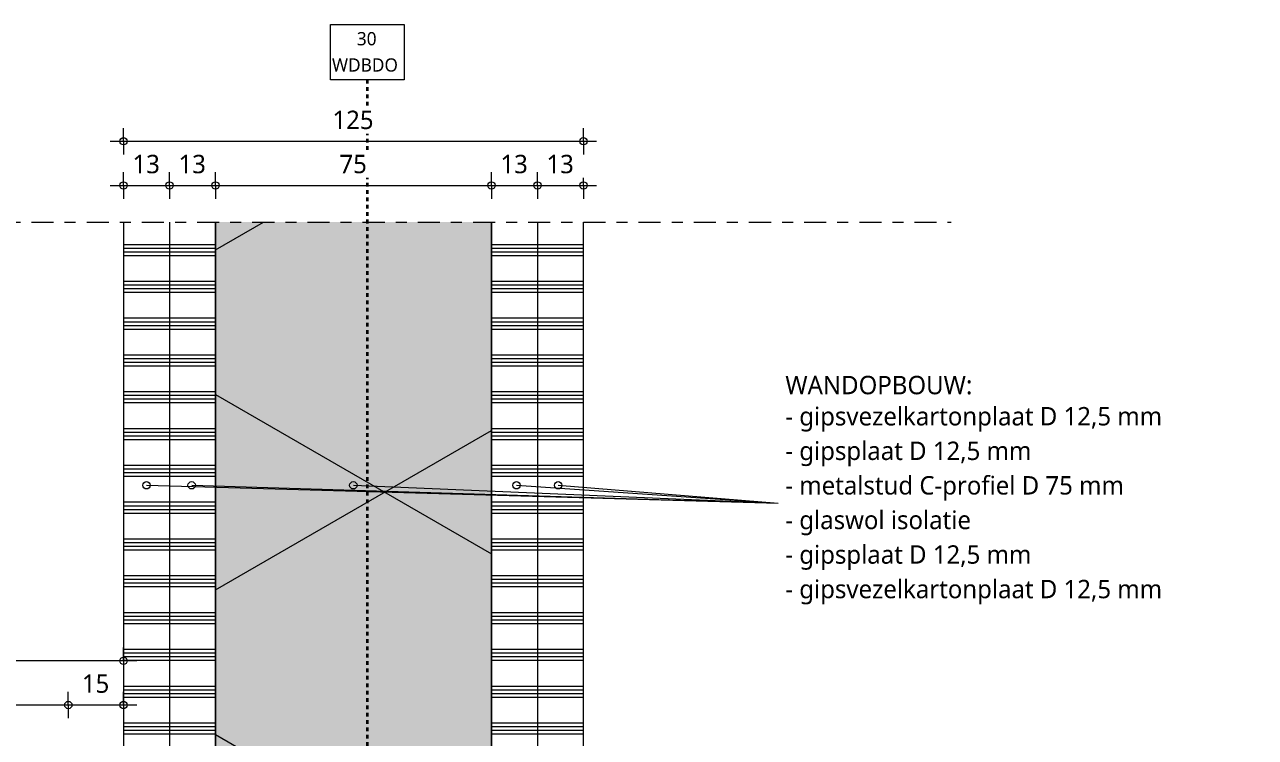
# Model space of a CAD drawing. Header units: millimetres. Extents: x 32900 to 38291, y -18988 to 4133.
# Drawn here: x 34462.2 to 34796.7, y -10967 to -10773.3 of the extents above; entities that cross this region are included whole.
import ezdxf

# ---------------------------------------------------------------- set-up
doc = ezdxf.new("R2010")
doc.units = ezdxf.units.MM
doc.linetypes.add('MV_30_min', pattern=[2, 1, -1])
doc.linetypes.add('MV_center', pattern=[15, 6, -3, 3, -3])
for name, color, linetype, lineweight in [('A-ANNO-DIMS', 211, 'Continuous', 13), ('A-ANNO-DIMS-2', 211, 'Continuous', 13), ('A-ANNO-NOTE', 131, 'Continuous', 18), ('A-DETL', 90, 'Continuous', 13), ('A-DETL-GENF', 92, 'Continuous', 18), ('A-DETL-THIN', 151, 'Continuous', 18)]:
    doc.layers.add(name, color=color, linetype=linetype, lineweight=lineweight)
doc.styles.add('Segoe UI', font='segoeui.ttf', dxfattribs={"height": 5})
doc.styles.add('Segoe UI_2', font='segoeui.ttf', dxfattribs={"height": 3.6})
doc.styles.add('Segoe UI_B', font='segoeui.ttf', dxfattribs={"height": 5})
doc.dimstyles.new('2_5_mm_2', dxfattribs={"dimscale": 304.8, "dimtxt": 5.23682, "dimasz": 0.006562, "dimexe": 0.011811, "dimexo": 0.0625, "dimgap": 0.005906, "dimtad": 1, "dimdec": 0, "dimzin": 0, "dimdsep": 46, "dimtxsty": 'Segoe UI', "dimblk1": 'DOTBLANK', "dimblk2": 'DOTBLANK', "dimsah": 1, "dimcen": 0.09, "dimdle": 0.011811, "dimazin": 0, "dimtfac": 1, "dimtdec": 4, "dimtix": 1, "dimtmove": 0, "dimatfit": 3, "dimfxl": 0.011811, "dimfxlon": 1, "dimtvp": 1, "dimtfill": 1, "dimtolj": 1, "dimtzin": 0, "dimarcsym": 2})
pattern_1 = [(0, (0, 4), (0, 10), []), (0, (0, 5), (0, 10), []), (0, (0, 6), (0, 10), []), (0, (0, 7), (0, 10), [])]

# ---------------------------------------------------------------- blocks, each defined once
blk = doc.blocks.new('42 isolatie - Type 1-V14-Details ziekenhuis Utiliteitsgebouw')
at = {"layer": 'A-DETL-GENF'}
h = blk.add_hatch(color=256, dxfattribs=at)
h.paths.add_polyline_path([(238.03, -67.2), (238.03, -6.4), (235.03, -9.4), (235.03, -67.2), (238.03, -70.2)])
h.paths.add_polyline_path([(237.23, -6.07), (237.23, -1.6), (200.83, -1.6), (200.83, -6.4), (200.03, -6.4), (200.03, -0.8), (8.03, -0.8), (8.03, -75.8), (200.03, -75.8), (200.03, -70.2), (200.83, -70.2), (200.83, -75), (237.23, -75), (237.23, -70.53), (234.23, -67.53), (234.23, -9.07), (236.9, -6.4)])
at = {"layer": 'A-DETL-GENF', "lineweight": 13}
h = blk.add_hatch(dxfattribs=at)
h.set_pattern_fill('FP_3', color=256, style=0, pattern_type=2)
h.set_pattern_definition([(300, (0, 0), (-69.282, -40), []), (240, (0, 0), (-69.282, 40), [])])
h.paths.add_polyline_path([(238.03, -67.2), (238.03, -6.4), (235.03, -9.4), (235.03, -67.2), (238.03, -70.2)])
h.paths.add_polyline_path([(237.23, -6.07), (237.23, -1.6), (200.83, -1.6), (200.83, -6.4), (200.03, -6.4), (200.03, -0.8), (8.03, -0.8), (8.03, -75.8), (200.03, -75.8), (200.03, -70.2), (200.83, -70.2), (200.83, -75), (237.23, -75), (237.23, -70.53), (234.23, -67.53), (234.23, -9.07), (236.9, -6.4)])
at = {"layer": 'A-DETL-GENF'}
for p, q in [((179.94, -0.8), (8.03, -0.8)), ((8.03, -75.8), (200.03, -75.8))]:
    blk.add_line(p, q, dxfattribs=at)
blk = doc.blocks.new('NLRS_00_DI_maskeer - Type 1-4234872-Details ziekenhuis Utiliteitsgebouw')
at = {"layer": 'A-DETL-GENF', "linetype": 'MV_center'}
blk.add_line((-100, 0), (225, 0), dxfattribs=at)
blk = doc.blocks.new('DIMBLOCK361-Details ziekenhuis Utiliteitsgebouw')
at = {"layer": 'A-ANNO-DIMS-2'}
for p, q in [((34474.09, -10958.16), (34474.09, -10954.56)), ((34489.09, -10958.16), (34489.09, -10954.56)), ((34492.69, -10958.16), (34474.09, -10958.16)), ((34474.09, -10958.16), (34474.09, -10961.76)), ((34489.09, -10958.16), (34489.09, -10961.76))]:
    blk.add_line(p, q, dxfattribs=at)
for centre in [(34474.09, -10958.16), (34489.09, -10958.16)]:
    blk.add_circle(centre, 1, dxfattribs=at)
at = {"layer": 'A-ANNO-DIMS-2', "color": 0, "insert": (34477.78, -10949.84), "char_height": 5, "width": 9.1406, "attachment_point": 1, "line_spacing_factor": 1.142579, "style": 'Segoe UI', "bg_fill": 3, "box_fill_scale": 1.25, "bg_fill_color": 9, "bg_fill_true_color": 13158600, "bg_fill_transparency": 0}
blk.add_mtext('15', dxfattribs=at)
blk = doc.blocks.new('_DotBlank')
at = {"color": 0, "linetype": 'ByBlock', "lineweight": -2}
blk.add_line((-0.5, 0), (-1, 0), dxfattribs=at)
blk.add_circle((0, 0), 0.5, dxfattribs=at)
blk = doc.blocks.new('DIMBLOCK362-Details ziekenhuis Utiliteitsgebouw')
at = {"layer": 'A-ANNO-DIMS-2'}
for p, q in [((34439.09, -10958.16), (34439.09, -10954.56)), ((34474.09, -10958.16), (34474.09, -10954.56)), ((34474.09, -10958.16), (34439.09, -10958.16)), ((34439.09, -10958.16), (34439.09, -10961.76)), ((34474.09, -10958.16), (34474.09, -10961.76))]:
    blk.add_line(p, q, dxfattribs=at)
for centre in [(34439.09, -10958.16), (34474.09, -10958.16)]:
    blk.add_circle(centre, 1, dxfattribs=at)
at = {"layer": 'A-ANNO-DIMS-2', "color": 0, "insert": (34452.78, -10949.84), "char_height": 5, "width": 9.1406, "attachment_point": 1, "line_spacing_factor": 1.142579, "style": 'Segoe UI', "bg_fill": 3, "box_fill_scale": 1.25, "bg_fill_color": 9, "bg_fill_true_color": 13158600, "bg_fill_transparency": 0}
blk.add_mtext('35', dxfattribs=at)
blk = doc.blocks.new('DIMBLOCK364-Details ziekenhuis Utiliteitsgebouw')
at = {"layer": 'A-ANNO-DIMS-2'}
for p, q in [((34414.09, -10946.16), (34414.09, -10942.56)), ((34489.09, -10946.16), (34489.09, -10942.56)), ((34492.69, -10946.16), (34410.49, -10946.16)), ((34414.09, -10946.16), (34414.09, -10949.76)), ((34489.09, -10946.16), (34489.09, -10949.76))]:
    blk.add_line(p, q, dxfattribs=at)
for centre in [(34414.09, -10946.16), (34489.09, -10946.16)]:
    blk.add_circle(centre, 1, dxfattribs=at)
at = {"layer": 'A-ANNO-DIMS-2', "color": 0, "insert": (34447.78, -10937.84), "char_height": 5, "width": 9.1406, "attachment_point": 1, "line_spacing_factor": 1.142579, "style": 'Segoe UI', "bg_fill": 3, "box_fill_scale": 1.25, "bg_fill_color": 9, "bg_fill_true_color": 13158600, "bg_fill_transparency": 0}
blk.add_mtext('75', dxfattribs=at)
blk = doc.blocks.new('02_GA_brandscheiding - 30 min-3717880-Details ziekenhuis Utiliteitsgebouw')
at = {"layer": 'A-ANNO-NOTE'}
for p, q in [((-5, 3.75), (5, 3.75)), ((-5, -3.75), (-5, 3.75)), ((5, 3.75), (5, -3.75)), ((5, -3.75), (-5, -3.75))]:
    blk.add_line(p, q, dxfattribs=at)
blk = doc.blocks.new('DIMBLOCK379-Details ziekenhuis Utiliteitsgebouw')
at = {"layer": 'A-ANNO-DIMS-2'}
for p, q in [((34489.09, -10816.97), (34489.09, -10813.37)), ((34501.59, -10816.97), (34501.59, -10813.37)), ((34485.49, -10816.97), (34501.59, -10816.97)), ((34489.09, -10816.97), (34489.09, -10820.57)), ((34501.59, -10816.97), (34501.59, -10820.57))]:
    blk.add_line(p, q, dxfattribs=at)
for centre in [(34489.09, -10816.97), (34501.59, -10816.97)]:
    blk.add_circle(centre, 1, dxfattribs=at)
at = {"layer": 'A-ANNO-DIMS-2', "color": 0, "insert": (34491.53, -10808.65), "char_height": 5, "width": 9.1406, "attachment_point": 1, "line_spacing_factor": 1.142579, "style": 'Segoe UI', "bg_fill": 3, "box_fill_scale": 1.25, "bg_fill_color": 9, "bg_fill_true_color": 13158600, "bg_fill_transparency": 0}
blk.add_mtext('13', dxfattribs=at)
blk = doc.blocks.new('DIMBLOCK380-Details ziekenhuis Utiliteitsgebouw')
at = {"layer": 'A-ANNO-DIMS-2'}
for p, q in [((34501.59, -10816.97), (34501.59, -10813.37)), ((34514.09, -10816.97), (34514.09, -10813.37)), ((34501.59, -10816.97), (34514.09, -10816.97)), ((34501.59, -10816.97), (34501.59, -10820.57)), ((34514.09, -10816.97), (34514.09, -10820.57))]:
    blk.add_line(p, q, dxfattribs=at)
for centre in [(34501.59, -10816.97), (34514.09, -10816.97)]:
    blk.add_circle(centre, 1, dxfattribs=at)
at = {"layer": 'A-ANNO-DIMS-2', "color": 0, "insert": (34504.03, -10808.65), "char_height": 5, "width": 9.1406, "attachment_point": 1, "line_spacing_factor": 1.142579, "style": 'Segoe UI', "bg_fill": 3, "box_fill_scale": 1.25, "bg_fill_color": 9, "bg_fill_true_color": 13158600, "bg_fill_transparency": 0}
blk.add_mtext('13', dxfattribs=at)
blk = doc.blocks.new('DIMBLOCK381-Details ziekenhuis Utiliteitsgebouw')
at = {"layer": 'A-ANNO-DIMS-2'}
for p, q in [((34514.09, -10816.97), (34514.09, -10813.37)), ((34589.09, -10816.97), (34589.09, -10813.37)), ((34514.09, -10816.97), (34589.09, -10816.97)), ((34514.09, -10816.97), (34514.09, -10820.57)), ((34589.09, -10816.97), (34589.09, -10820.57))]:
    blk.add_line(p, q, dxfattribs=at)
for centre in [(34514.09, -10816.97), (34589.09, -10816.97)]:
    blk.add_circle(centre, 1, dxfattribs=at)
at = {"layer": 'A-ANNO-DIMS-2', "color": 0, "insert": (34547.78, -10808.65), "char_height": 5, "width": 9.1406, "attachment_point": 1, "line_spacing_factor": 1.142579, "style": 'Segoe UI', "bg_fill": 3, "box_fill_scale": 1.25, "bg_fill_color": 9, "bg_fill_true_color": 13158600, "bg_fill_transparency": 0}
blk.add_mtext('75', dxfattribs=at)
blk = doc.blocks.new('DIMBLOCK382-Details ziekenhuis Utiliteitsgebouw')
at = {"layer": 'A-ANNO-DIMS-2'}
for p, q in [((34589.09, -10816.97), (34589.09, -10813.37)), ((34601.59, -10816.97), (34601.59, -10813.37)), ((34589.09, -10816.97), (34601.59, -10816.97)), ((34589.09, -10816.97), (34589.09, -10820.57)), ((34601.59, -10816.97), (34601.59, -10820.57))]:
    blk.add_line(p, q, dxfattribs=at)
for centre in [(34589.09, -10816.97), (34601.59, -10816.97)]:
    blk.add_circle(centre, 1, dxfattribs=at)
at = {"layer": 'A-ANNO-DIMS-2', "color": 0, "insert": (34591.53, -10808.65), "char_height": 5, "width": 9.1406, "attachment_point": 1, "line_spacing_factor": 1.142579, "style": 'Segoe UI', "bg_fill": 3, "box_fill_scale": 1.25, "bg_fill_color": 9, "bg_fill_true_color": 13158600, "bg_fill_transparency": 0}
blk.add_mtext('13', dxfattribs=at)
blk = doc.blocks.new('DIMBLOCK383-Details ziekenhuis Utiliteitsgebouw')
at = {"layer": 'A-ANNO-DIMS-2'}
for p, q in [((34601.59, -10816.97), (34601.59, -10813.37)), ((34614.09, -10816.97), (34614.09, -10813.37)), ((34601.59, -10816.97), (34617.69, -10816.97)), ((34601.59, -10816.97), (34601.59, -10820.57)), ((34614.09, -10816.97), (34614.09, -10820.57))]:
    blk.add_line(p, q, dxfattribs=at)
for centre in [(34601.59, -10816.97), (34614.09, -10816.97)]:
    blk.add_circle(centre, 1, dxfattribs=at)
at = {"layer": 'A-ANNO-DIMS-2', "color": 0, "insert": (34604.03, -10808.65), "char_height": 5, "width": 9.1406, "attachment_point": 1, "line_spacing_factor": 1.142579, "style": 'Segoe UI', "bg_fill": 3, "box_fill_scale": 1.25, "bg_fill_color": 9, "bg_fill_true_color": 13158600, "bg_fill_transparency": 0}
blk.add_mtext('13', dxfattribs=at)
blk = doc.blocks.new('DIMBLOCK384-Details ziekenhuis Utiliteitsgebouw')
at = {"layer": 'A-ANNO-DIMS-2'}
for p, q in [((34489.09, -10804.97), (34489.09, -10801.37)), ((34614.09, -10804.97), (34614.09, -10801.37)), ((34485.49, -10804.97), (34617.69, -10804.97)), ((34489.09, -10804.97), (34489.09, -10808.57)), ((34614.09, -10804.97), (34614.09, -10808.57))]:
    blk.add_line(p, q, dxfattribs=at)
for centre in [(34489.09, -10804.97), (34614.09, -10804.97)]:
    blk.add_circle(centre, 1, dxfattribs=at)
at = {"layer": 'A-ANNO-DIMS-2', "color": 0, "insert": (34545.88, -10796.65), "char_height": 5, "width": 13.7109, "attachment_point": 1, "line_spacing_factor": 1.142579, "style": 'Segoe UI', "bg_fill": 3, "box_fill_scale": 1.25, "bg_fill_color": 9, "bg_fill_true_color": 13158600, "bg_fill_transparency": 0}
blk.add_mtext('125', dxfattribs=at)

msp = doc.modelspace()

# ---------------------------------------------------------------- hatches: boundary and pattern name
at = {"layer": 'A-DETL-GENF', "lineweight": 13}
h = msp.add_hatch(dxfattribs=at)
h.set_pattern_fill('FP_12', color=254, style=0, pattern_type=2)
h.set_pattern_definition(pattern_1)
h.paths.add_polyline_path([(34489.09, -11167.42), (34501.59, -11167.42), (34501.59, -10826.92), (34489.09, -10826.92), (34489.09, -11155.42)])
h = msp.add_hatch(dxfattribs=at)
h.set_pattern_fill('FP_12', color=254, style=0, pattern_type=2)
h.set_pattern_definition(pattern_1)
h.paths.add_polyline_path([(34501.59, -11167.42), (34514.09, -11167.42), (34514.09, -10826.92), (34501.59, -10826.92), (34501.59, -11156.92)])
h = msp.add_hatch(dxfattribs=at)
h.set_pattern_fill('FP_12', color=254, style=0, pattern_type=2)
h.set_pattern_definition(pattern_1)
h.paths.add_polyline_path([(34598.28, -11056.92), (34601.59, -11056.92), (34601.59, -10826.92), (34589.09, -10826.92), (34589.09, -11056.92)])
h = msp.add_hatch(dxfattribs=at)
h.set_pattern_fill('FP_12', color=254, style=0, pattern_type=2)
h.set_pattern_definition(pattern_1)
h.paths.add_polyline_path([(34601.59, -11056.92), (34614.09, -11056.92), (34614.09, -10826.92), (34601.59, -10826.92), (34601.59, -10998.83)])

# ---------------------------------------------------------------- linework, layer by layer
at = {"layer": 'A-ANNO-NOTE'}
for p in [(34495.33, -10898.45), (34507.62, -10898.45), (34551.56, -10898.45), (34595.9, -10898.45), (34607.22, -10898.45)]:
    msp.add_line(p, (34667.07, -10903.29), dxfattribs=at)
for centre in [(34495.33, -10898.45), (34507.62, -10898.45), (34551.56, -10898.45), (34595.9, -10898.45), (34607.22, -10898.45)]:
    msp.add_circle(centre, 1, dxfattribs=at)
at = {"layer": 'A-DETL', "linetype": 'MV_30_min', "lineweight": 35}
msp.add_line((34555.35, -10788.27), (34555.35, -11120.28), dxfattribs=at)
at = {"layer": 'A-DETL-THIN'}
for p, q in [((34489.09, -10826.92), (34489.09, -10984.42)), ((34501.59, -10826.92), (34501.59, -11167.42)), ((34514.09, -11018.92), (34514.09, -10826.92)), ((34589.09, -10826.92), (34589.09, -11056.92)), ((34601.59, -10826.92), (34601.59, -11056.92)), ((34614.09, -11056.92), (34614.09, -10826.92))]:
    msp.add_line(p, q, dxfattribs=at)

# ---------------------------------------------------------------- block references
at = {"layer": 'A-ANNO-NOTE', "xscale": 2, "yscale": 2, "zscale": 2}
msp.add_blockref('02_GA_brandscheiding - 30 min-3717880-Details ziekenhuis Utiliteitsgebouw', (34555.35, -10780.77), dxfattribs=at)
at = {"layer": 'A-DETL-GENF', "linetype": 'MV_center'}
msp.add_blockref('NLRS_00_DI_maskeer - Type 1-4234872-Details ziekenhuis Utiliteitsgebouw', (34489.09, -10826.92), dxfattribs=at)
at = {"layer": 'A-DETL-GENF', "rotation": 270.0000000000004}
msp.add_blockref('42 isolatie - Type 1-V14-Details ziekenhuis Utiliteitsgebouw', (34589.89, -10818.89), dxfattribs=at)

# ---------------------------------------------------------------- texts
at = {"layer": 'A-ANNO-NOTE', "lineweight": 13, "char_height": 3.6, "attachment_point": 1, "style": 'Segoe UI_2'}
for s, insert, width in [('30', (34552.51, -10775.3), 7.0549), ('WDBDO', (34545.76, -10782.44), 23.4093)]:
    msp.add_mtext(s, dxfattribs=dict(at, insert=insert, width=width))
at = {"layer": 'A-ANNO-NOTE', "lineweight": 13, "insert": (34668.97, -10877.19), "char_height": 5, "width": 126.5063, "attachment_point": 1, "style": 'Segoe UI', "bg_fill": 3, "box_fill_scale": 1.25, "bg_fill_color": 9, "bg_fill_true_color": 13158600, "bg_fill_transparency": 0}
msp.add_mtext('- gipsvezelkartonplaat D 12,5 mm', dxfattribs=at)

# ---------------------------------------------------------------- dimensions: what is measured, and where the dimension line sits
at = {"layer": 'A-ANNO-DIMS'}
dim = msp.add_linear_dim(base=(34501.58889883, -10816.96923998), p1=(34489.08889883, -10820.56923998), p2=(34501.58889883, -10813.36923998), dimstyle='2_5_mm_2', override={"dimpost": '<>', "dimfxl": 14.425325}, dxfattribs=at)
dim.commit()
dim.dimension.update_dxf_attribs({"geometry": 'DIMBLOCK379-Details ziekenhuis Utiliteitsgebouw', "text_midpoint": (34495.33889883, -10812.56986758)})

# ---------------------------------------------------------------- next in the draw order: texts
at = {"layer": 'A-ANNO-NOTE', "lineweight": 13, "char_height": 5, "attachment_point": 1, "bg_fill": 3, "box_fill_scale": 1.25, "bg_fill_color": 9, "bg_fill_true_color": 13158600, "bg_fill_transparency": 0}
for s, insert, width, style in [('WANDOPBOUW:', (34668.97, -10868.72), 67.8228, 'Segoe UI_B'), ('- gipsplaat D 12,5 mm', (34668.97, -10886.58), 83.5358, 'Segoe UI')]:
    msp.add_mtext(s, dxfattribs=dict(at, insert=insert, width=width, style=style))

# ---------------------------------------------------------------- next in the draw order: dimensions: what is measured, and where the dimension line sits
at = {"layer": 'A-ANNO-DIMS'}
for base, p1, p2, override, picture, middle in [((34514.08889883, -10816.96923998), (34501.58889883, -10813.36923998), (34514.08889883, -10820.56923998), {"dimpost": '<>', "dimfxl": 14.425325}, 'DIMBLOCK380-Details ziekenhuis Utiliteitsgebouw', (34507.83889883, -10812.56986758)), ((34474.09, -10958.16), (34489.09, -10961.76), (34474.09, -10961.76), {"dimpost": '<>', "dimfxl": 15}, 'DIMBLOCK361-Details ziekenhuis Utiliteitsgebouw', (34481.59, -10953.76))]:
    dim = msp.add_linear_dim(base=base, p1=p1, p2=p2, dimstyle='2_5_mm_2', override=override, dxfattribs=at)
    dim.commit()
    dim.dimension.update_dxf_attribs({"geometry": picture, "text_midpoint": middle})

# ---------------------------------------------------------------- next in the draw order: texts
at = {"layer": 'A-ANNO-NOTE', "lineweight": 13, "insert": (34668.97, -10895.97), "char_height": 5, "width": 115.6033, "attachment_point": 1, "style": 'Segoe UI', "bg_fill": 3, "box_fill_scale": 1.25, "bg_fill_color": 9, "bg_fill_true_color": 13158600, "bg_fill_transparency": 0}
msp.add_mtext('- metalstud C-profiel D 75 mm', dxfattribs=at)

# ---------------------------------------------------------------- next in the draw order: dimensions: what is measured, and where the dimension line sits
at = {"layer": 'A-ANNO-DIMS'}
for base, p1, p2, override, picture, middle in [((34589.09, -10816.97), (34514.09, -10820.57), (34589.09, -10820.57), {"dimpost": '<>', "dimfxl": 75}, 'DIMBLOCK381-Details ziekenhuis Utiliteitsgebouw', (34551.59, -10812.63)), ((34439.09, -10958.16), (34474.09, -10961.76), (34439.09, -10961.76), {"dimpost": '<>', "dimfxl": 35}, 'DIMBLOCK362-Details ziekenhuis Utiliteitsgebouw', (34456.59, -10953.78))]:
    dim = msp.add_linear_dim(base=base, p1=p1, p2=p2, dimstyle='2_5_mm_2', override=override, dxfattribs=at)
    dim.commit()
    dim.dimension.update_dxf_attribs({"geometry": picture, "text_midpoint": middle})

# ---------------------------------------------------------------- next in the draw order: texts
at = {"layer": 'A-ANNO-NOTE', "lineweight": 13, "insert": (34668.97, -10905.37), "char_height": 5, "width": 62.692, "attachment_point": 1, "style": 'Segoe UI', "bg_fill": 3, "box_fill_scale": 1.25, "bg_fill_color": 9, "bg_fill_true_color": 13158600, "bg_fill_transparency": 0}
msp.add_mtext('- glaswol isolatie', dxfattribs=at)

# ---------------------------------------------------------------- next in the draw order: dimensions: what is measured, and where the dimension line sits
at = {"layer": 'A-ANNO-DIMS'}
for base, p1, p2, override, picture, middle in [((34601.58889883, -10816.96923998), (34589.08889883, -10820.56923998), (34601.58889883, -10820.56923998), {"dimpost": '<>', "dimfxl": 12.5}, 'DIMBLOCK382-Details ziekenhuis Utiliteitsgebouw', (34595.33889883, -10812.56986758)), ((34414.09, -10946.16), (34489.09, -10949.76), (34414.09, -10949.76), {"dimpost": '<>', "dimfxl": 75}, 'DIMBLOCK364-Details ziekenhuis Utiliteitsgebouw', (34451.59, -10941.82))]:
    dim = msp.add_linear_dim(base=base, p1=p1, p2=p2, dimstyle='2_5_mm_2', override=override, dxfattribs=at)
    dim.commit()
    dim.dimension.update_dxf_attribs({"geometry": picture, "text_midpoint": middle})

# ---------------------------------------------------------------- next in the draw order: texts
at = {"layer": 'A-ANNO-NOTE', "lineweight": 13, "insert": (34668.97, -10914.76), "char_height": 5, "width": 83.5358, "attachment_point": 1, "style": 'Segoe UI', "bg_fill": 3, "box_fill_scale": 1.25, "bg_fill_color": 9, "bg_fill_true_color": 13158600, "bg_fill_transparency": 0}
msp.add_mtext('- gipsplaat D 12,5 mm', dxfattribs=at)

# ---------------------------------------------------------------- next in the draw order: dimensions: what is measured, and where the dimension line sits
at = {"layer": 'A-ANNO-DIMS'}
dim = msp.add_linear_dim(base=(34614.08889883, -10816.96923998), p1=(34601.58889883, -10820.56923998), p2=(34614.08889883, -10820.56923998), dimstyle='2_5_mm_2', override={"dimpost": '<>', "dimfxl": 12.5}, dxfattribs=at)
dim.commit()
dim.dimension.update_dxf_attribs({"geometry": 'DIMBLOCK383-Details ziekenhuis Utiliteitsgebouw', "text_midpoint": (34607.83889883, -10812.56986758)})

# ---------------------------------------------------------------- next in the draw order: texts
at = {"layer": 'A-ANNO-NOTE', "lineweight": 13, "insert": (34668.97, -10924.15), "char_height": 5, "width": 126.5063, "attachment_point": 1, "style": 'Segoe UI', "bg_fill": 3, "box_fill_scale": 1.25, "bg_fill_color": 9, "bg_fill_true_color": 13158600, "bg_fill_transparency": 0}
msp.add_mtext('- gipsvezelkartonplaat D 12,5 mm', dxfattribs=at)

# ---------------------------------------------------------------- next in the draw order: dimensions: what is measured, and where the dimension line sits
at = {"layer": 'A-ANNO-DIMS'}
dim = msp.add_linear_dim(base=(34614.09, -10804.97), p1=(34489.09, -10808.57), p2=(34614.09, -10808.57), dimstyle='2_5_mm_2', override={"dimpost": '<>', "dimfxl": 125}, dxfattribs=at)
dim.commit()
dim.dimension.update_dxf_attribs({"geometry": 'DIMBLOCK384-Details ziekenhuis Utiliteitsgebouw', "text_midpoint": (34551.59, -10800.57)})

doc.saveas('drawing.dxf')
